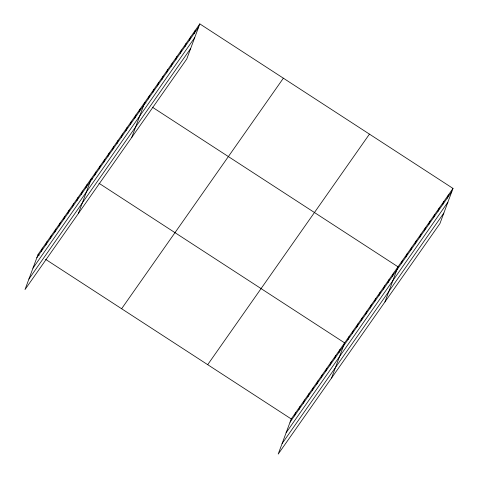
<?xml version="1.0" encoding="UTF-8"?>
<svg xmlns="http://www.w3.org/2000/svg" width="478" height="478" viewBox="0 0 478 478"><rect width="100%" height="100%" fill="white"/><g stroke="black" fill="none" stroke-linecap="round" stroke-linejoin="round"><path stroke-width="0.72" d="M199.816 23.9L38.067 254.445L24.999 289.578L186.749 59.033L199.816 23.9L453.001 188.422L439.933 223.555L278.184 454.1L291.251 418.967L453.001 188.422M41.311 251.332L42.512 248.1M45.763 244.993L46.963 241.76M50.208 238.653L51.409 235.421M54.659 232.314L55.86 229.082M59.105 225.975L60.306 222.742M63.55 219.635L64.757 216.403M68.001 213.296L69.202 210.063M72.447 206.956L73.654 203.724M76.898 200.617L78.099 197.384M81.344 194.277L82.545 191.045M85.795 187.938L86.996 184.705M78.38 213.499L91.441 178.366L92.607 179.119M94.692 175.259L95.893 172.026M99.137 168.913L100.338 165.681M103.589 162.574L104.79 159.341M108.034 156.234L109.235 153.002M112.479 149.895L113.686 146.662M116.931 143.555L118.132 140.323M121.376 137.216L122.583 133.983M125.828 130.876L127.029 127.644M130.273 124.537L131.474 121.304M134.724 118.197L135.925 114.965M139.17 111.858L140.371 108.626M131.755 137.419L144.822 102.286L145.981 103.039M148.204 98.982L149.405 95.755M152.787 92.451L153.988 89.219M157.37 85.921L158.571 82.688M161.952 79.39L163.153 76.157M166.535 72.859L167.736 69.627M171.118 66.323L172.319 63.09M175.701 59.792L176.902 56.559M180.284 53.261L181.485 50.029M184.867 46.73L186.067 43.498M189.449 40.194L190.65 36.961M194.032 33.663L195.233 30.431M294.496 415.86L295.697 412.628M298.941 409.521L300.148 406.288M303.393 403.181L304.594 399.949M307.838 396.842L309.045 393.609M312.289 390.502L313.49 387.27M316.735 384.157L317.942 380.93M321.186 377.817L322.387 374.585M325.632 371.478L326.833 368.245M330.083 365.138L331.284 361.906M334.528 358.799L335.729 355.566M338.98 352.459L340.181 349.227M331.559 378.02L344.626 342.887L98.988 183.265M347.876 339.78L349.077 336.548M352.322 333.441L353.523 330.208M356.767 327.101L357.974 323.869M361.219 320.762L362.42 317.529M365.664 314.422L366.871 311.19M370.115 308.083L371.316 304.85M374.561 301.743L375.762 298.511M379.012 295.398L380.213 292.166M383.458 289.059L384.659 285.826M387.909 282.719L389.11 279.487M392.354 276.38L393.555 273.147M384.939 301.941L398.007 266.808L152.363 107.186M401.389 263.509L402.59 260.277M405.971 256.979L407.172 253.746M410.554 250.442L411.755 247.21M415.137 243.911L416.338 240.679M419.72 237.381L420.921 234.148M424.303 230.85L425.504 227.618M428.885 224.319L430.086 221.087M433.468 217.783L434.669 214.55M438.051 211.252L439.252 208.02M442.634 204.721L443.835 201.489M447.217 198.191L448.418 194.958M36.866 257.672L198.615 27.132M32.946 268.2L194.701 37.66M28.913 279.05L190.662 48.505M121.615 308.734L283.364 78.195M207.697 364.672L369.446 134.133M290.05 422.199L451.8 191.654M286.131 432.727L447.88 202.182M282.098 443.572L443.847 213.033M38.067 254.445L39.226 255.198M45.607 259.345L291.251 418.967"/></g></svg>
